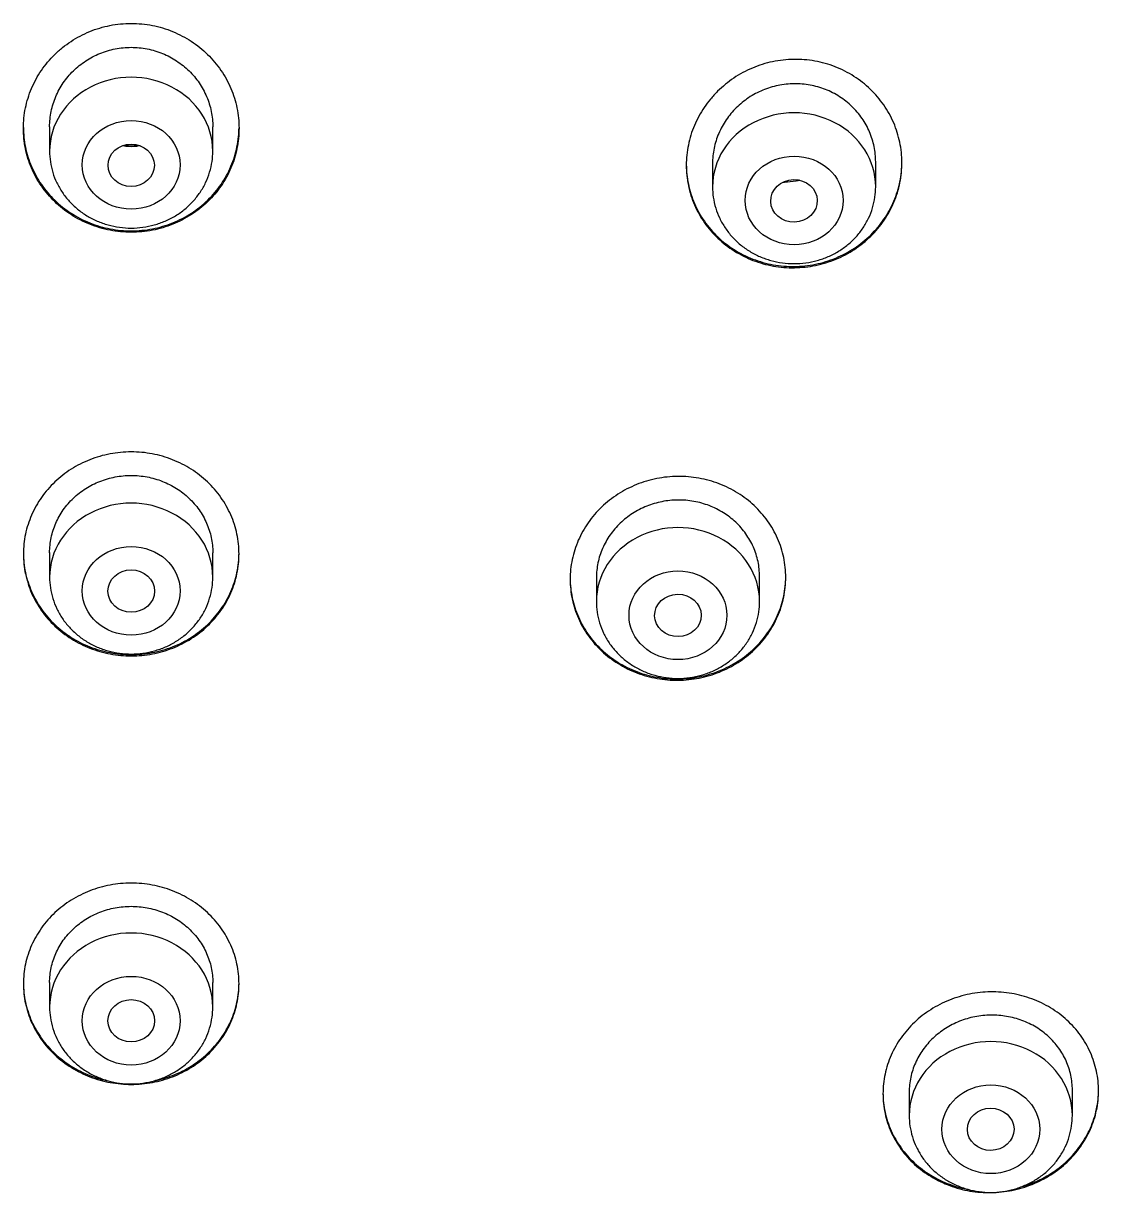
# Model space of a CAD drawing. Header units: millimetres. Extents: x 976 to 9349, y -1578 to 2211.
# Drawn here: x 2937.722 to 2939.567, y 1372.031 to 1374.038 of the extents above; entities that cross this region are included whole.
import ezdxf

# ---------------------------------------------------------------- set-up
doc = ezdxf.new("R2010")
doc.units = ezdxf.units.MM
doc.layers.add('Wbudowane', color=175, linetype='Continuous')

# ---------------------------------------------------------------- blocks, each defined once
blk = doc.blocks.new('Z$W@#21058')
for p, q in [((19.72, 141.81), (19.72, 141.7681)), ((20, 141.7681), (20, 141.8098)), ((21.1375, 141.707), (21.1375, 141.7496)), ((20.8575, 141.7469), (20.8575, 141.707)), ((19.72, 141.079), (19.72, 141.0368)), ((20, 141.0368), (20, 141.0786)), ((20.6582, 141.0357), (20.6582, 140.9949)), ((20.9382, 140.9949), (20.9382, 141.0377)), ((19.72, 140.3409), (19.72, 140.2987)), ((20, 140.2987), (20, 140.3406)), ((21.195, 140.1527), (21.195, 140.1124)), ((21.475, 140.1124), (21.475, 140.1562))]:
    blk.add_line(p, q)
for centre, radius, start, end in [((19.8577, 141.8778), 0.1002, 263.7838, 265.7332), ((19.86, 141.8859), 0.1085, 264.8599, 275.1413), ((19.86, 141.8817), 0.1054, 264.8499, 275.1501), ((19.8623, 141.8778), 0.1003, 274.2695, 276.223), ((20.9817, 141.8213), 0.1064, 268.3667, 269.7487), ((20.9814, 141.8235), 0.1076, 269.7326, 272.4943)]:
    blk.add_arc(centre, radius, start, end)
for centre, end_param in [((19.86, 141.7681), 3.141598), ((20.9975, 141.707), 3.141598), ((19.86, 141.0368), 3.141593), ((20.7982, 140.9949), 3.141593), ((19.86, 140.2987), 3.141593), ((21.335, 140.1124), 3.141593)]:
    blk.add_ellipse(centre, major_axis=(0.14, 0), ratio=0.906308, start_param=0, end_param=end_param)
for centre, major_axis, ratio in [((19.86, 141.7445), (0.084, 0), 0.906308), ((19.86, 141.7438), (-0.0398, 0), 0.914508), ((20.9975, 141.6834), (0.084, 0), 0.906308), ((20.9973, 141.6827), (-0.04, -0.001), 0.913562), ((19.86, 141.0131), (0.084, 0), 0.906308), ((19.86, 141.0127), (0.04, 0), 0.910352), ((20.7982, 140.9712), (0.084, 0), 0.906308), ((20.7981, 140.9709), (-0.04, -0.0005), 0.909997), ((19.86, 140.275), (0.084, 0), 0.906308), ((19.86, 140.2749), (-0.04, 0), 0.907695), ((21.335, 140.0887), (-0.084, 0), 0.906308), ((21.3349, 140.0886), (-0.04, -0.0003), 0.907086)]:
    blk.add_ellipse(centre, major_axis=major_axis, ratio=ratio)
for points, knots in [([(19.86, 141.6288), (19.8477, 141.6288), (19.8356, 141.63), (19.8178, 141.6334), (19.8119, 141.6348), (19.8002, 141.6382), (19.7944, 141.6403), (19.7776, 141.647), (19.7669, 141.6525), (19.7518, 141.6623), (19.7469, 141.6658), (19.7375, 141.6733), (19.733, 141.6772), (19.7203, 141.6896), (19.7126, 141.6986), (19.7025, 141.7132), (19.6994, 141.7183), (19.6937, 141.7286), (19.6886, 141.7391), (19.6846, 141.75), (19.6811, 141.7612), (19.6796, 141.7669), (19.6761, 141.7841), (19.675, 141.7957), (19.675, 141.8131), (19.6753, 141.819), (19.6765, 141.8307), (19.6774, 141.8365), (19.6809, 141.8536), (19.6844, 141.8648), (19.6913, 141.881), (19.6939, 141.8864), (19.6996, 141.8968), (19.7026, 141.9018), (19.7126, 141.9164), (19.7202, 141.9255), (19.7331, 141.9382), (19.7376, 141.9422), (19.7469, 141.9497), (19.7566, 141.9568), (19.7669, 141.9629), (19.7776, 141.9685), (19.7832, 141.9711), (19.8, 141.978), (19.8116, 141.9815), (19.8354, 141.9862), (19.8477, 141.9874), (19.86, 141.9874)], [0, 0, 0, 0, 0.0625, 0.0625, 0.09375, 0.09375, 0.125, 0.125, 0.1875, 0.1875, 0.21875, 0.21875, 0.25, 0.25, 0.3125, 0.3125, 0.34375, 0.34375, 0.375, 0.40625, 0.40625, 0.4375, 0.4375, 0.5, 0.5, 0.53125, 0.53125, 0.5625, 0.5625, 0.625, 0.625, 0.65625, 0.65625, 0.6875, 0.6875, 0.75, 0.75, 0.78125, 0.78125, 0.8125, 0.84375, 0.84375, 0.875, 0.875, 0.9375, 0.9375, 1, 1, 1, 1]), ([(19.86, 141.9874), (19.8723, 141.9874), (19.8844, 141.9862), (19.9022, 141.9827), (19.9081, 141.9812), (19.9197, 141.9778), (19.9255, 141.9757), (19.9424, 141.9688), (19.953, 141.9632), (19.9681, 141.9533), (19.973, 141.9498), (19.9824, 141.9422), (19.9869, 141.9382), (19.9996, 141.9257), (20.0072, 141.9166), (20.0173, 141.9019), (20.0205, 141.8968), (20.0261, 141.8864), (20.0312, 141.8759), (20.0353, 141.8649), (20.0388, 141.8537), (20.0403, 141.8479), (20.0438, 141.8307), (20.045, 141.8191), (20.045, 141.8017), (20.0447, 141.7959), (20.0436, 141.7842), (20.0427, 141.7784), (20.0392, 141.7612), (20.0357, 141.7501), (20.0289, 141.734), (20.0263, 141.7286), (20.0206, 141.7183), (20.0175, 141.7133), (20.0075, 141.6988), (19.9999, 141.6898), (19.987, 141.6772), (19.9825, 141.6733), (19.9732, 141.6659), (19.9635, 141.6589), (19.9531, 141.6529), (19.9424, 141.6473), (19.9368, 141.6448), (19.92, 141.638), (19.9084, 141.6346), (19.8846, 141.63), (19.8723, 141.6288), (19.86, 141.6288)], [0, 0, 0, 0, 0.0625, 0.0625, 0.09375, 0.09375, 0.125, 0.125, 0.1875, 0.1875, 0.21875, 0.21875, 0.25, 0.25, 0.3125, 0.3125, 0.34375, 0.34375, 0.375, 0.40625, 0.40625, 0.4375, 0.4375, 0.5, 0.5, 0.53125, 0.53125, 0.5625, 0.5625, 0.625, 0.625, 0.65625, 0.65625, 0.6875, 0.6875, 0.75, 0.75, 0.78125, 0.78125, 0.8125, 0.84375, 0.84375, 0.875, 0.875, 0.9375, 0.9375, 1, 1, 1, 1]), ([(19.72, 141.8098), (19.72, 141.8098), (19.72, 141.8099), (19.72, 141.8188), (19.7209, 141.8276), (19.7236, 141.8406), (19.7247, 141.845), (19.7274, 141.8535), (19.7304, 141.8618), (19.7343, 141.8698), (19.7386, 141.8776), (19.7409, 141.8815), (19.7486, 141.8927), (19.7543, 141.8996), (19.764, 141.909), (19.7673, 141.912), (19.7744, 141.9178), (19.7782, 141.9205), (19.7896, 141.928), (19.7976, 141.9322), (19.8104, 141.9374), (19.8147, 141.939), (19.8236, 141.9416), (19.8281, 141.9427), (19.8416, 141.9454), (19.8507, 141.9463), (19.8646, 141.9463), (19.8692, 141.946), (19.8784, 141.9451), (19.8875, 141.9438), (19.8964, 141.9416), (19.9052, 141.939), (19.9096, 141.9374), (19.9224, 141.9322), (19.9304, 141.928), (19.9418, 141.9205), (19.9455, 141.9178), (19.9526, 141.9121), (19.956, 141.909), (19.9657, 141.8996), (19.9715, 141.8927), (19.9791, 141.8815), (19.9814, 141.8776), (19.9857, 141.8698), (19.9896, 141.8618), (19.9927, 141.8535), (19.9953, 141.845), (19.9964, 141.8406), (19.9991, 141.8275), (20, 141.8187), (20, 141.8098)], [0, 0, 0, 0, 0.000538, 0.000538, 0.063005, 0.063005, 0.094238, 0.094238, 0.125471, 0.156704, 0.156704, 0.187937, 0.187937, 0.250404, 0.250404, 0.281637, 0.281637, 0.31287, 0.31287, 0.375336, 0.375336, 0.40657, 0.40657, 0.437803, 0.437803, 0.500269, 0.500269, 0.531502, 0.531502, 0.562735, 0.593969, 0.593969, 0.625202, 0.625202, 0.687668, 0.687668, 0.718901, 0.718901, 0.750135, 0.750135, 0.812601, 0.812601, 0.843834, 0.843834, 0.875067, 0.9063, 0.9063, 0.937534, 0.937534, 1, 1, 1, 1]), ([(20.8125, 141.7439), (20.8125, 141.7557), (20.8137, 141.7672), (20.8172, 141.7843), (20.8186, 141.79), (20.8221, 141.8012), (20.8242, 141.8068), (20.8311, 141.8231), (20.8367, 141.8334), (20.8466, 141.8481), (20.8502, 141.8529), (20.8579, 141.8622), (20.862, 141.8666), (20.8747, 141.8792), (20.8839, 141.8868), (20.899, 141.8969), (20.9042, 141.9), (20.9149, 141.9058), (20.9258, 141.911), (20.9372, 141.9152), (20.9487, 141.9188), (20.9546, 141.9203), (20.9727, 141.9241), (20.9847, 141.9255), (21.0029, 141.9257), (21.009, 141.9255), (21.0211, 141.9246), (21.0272, 141.9238), (21.0451, 141.9205), (21.0567, 141.9173), (21.0736, 141.9107), (21.0792, 141.9082), (21.09, 141.9027), (21.0952, 141.8997), (21.1103, 141.8901), (21.1196, 141.8827), (21.1326, 141.8702), (21.1367, 141.8659), (21.1443, 141.8569), (21.1515, 141.8475), (21.1577, 141.8376), (21.1634, 141.8273), (21.1661, 141.8219), (21.173, 141.8057), (21.1765, 141.7946), (21.1801, 141.7775), (21.181, 141.7718), (21.1822, 141.7601), (21.1825, 141.7542), (21.1825, 141.7368), (21.1814, 141.7253), (21.1779, 141.7081), (21.1765, 141.7023), (21.173, 141.6911), (21.169, 141.6802), (21.1639, 141.6696), (21.1583, 141.6593), (21.1552, 141.6542), (21.1451, 141.6395), (21.1375, 141.6304), (21.1248, 141.6179), (21.1204, 141.6139), (21.111, 141.6064), (21.1061, 141.6028), (21.0911, 141.5928), (21.0804, 141.5872), (21.0637, 141.5803), (21.0579, 141.5782), (21.0462, 141.5746), (21.0403, 141.5731), (21.0225, 141.5694), (21.0105, 141.5681), (20.9921, 141.5678), (20.986, 141.568), (20.9739, 141.569), (20.9619, 141.5706), (20.9501, 141.5732), (20.9385, 141.5765), (20.9326, 141.5784), (20.9157, 141.5849), (20.905, 141.5903), (20.8899, 141.5998), (20.885, 141.6032), (20.8755, 141.6106), (20.871, 141.6145), (20.8581, 141.6267), (20.8505, 141.6356), (20.8403, 141.65), (20.8372, 141.6551), (20.8315, 141.6653), (20.8263, 141.6757), (20.8223, 141.6866), (20.8187, 141.6977), (20.8173, 141.7034), (20.8137, 141.7206), (20.8125, 141.7322), (20.8125, 141.7439)], [0, 0, 0, 0, 0.03125, 0.03125, 0.046875, 0.046875, 0.0625, 0.0625, 0.09375, 0.09375, 0.109375, 0.109375, 0.125, 0.125, 0.15625, 0.15625, 0.171875, 0.171875, 0.1875, 0.203125, 0.203125, 0.21875, 0.21875, 0.25, 0.25, 0.265625, 0.265625, 0.28125, 0.28125, 0.3125, 0.3125, 0.328125, 0.328125, 0.34375, 0.34375, 0.375, 0.375, 0.390625, 0.390625, 0.40625, 0.421875, 0.421875, 0.4375, 0.4375, 0.46875, 0.46875, 0.484375, 0.484375, 0.5, 0.5, 0.53125, 0.53125, 0.546875, 0.546875, 0.5625, 0.578125, 0.578125, 0.59375, 0.59375, 0.625, 0.625, 0.640625, 0.640625, 0.65625, 0.65625, 0.6875, 0.6875, 0.703125, 0.703125, 0.71875, 0.71875, 0.75, 0.75, 0.765625, 0.765625, 0.78125, 0.796875, 0.796875, 0.8125, 0.8125, 0.84375, 0.84375, 0.859375, 0.859375, 0.875, 0.875, 0.90625, 0.90625, 0.921875, 0.921875, 0.9375, 0.953125, 0.953125, 0.96875, 0.96875, 1, 1, 1, 1]), ([(21.1375, 141.7496), (21.1375, 141.7585), (21.1366, 141.7672), (21.134, 141.7801), (21.1329, 141.7844), (21.1302, 141.7928), (21.1287, 141.7971), (21.1234, 141.8093), (21.1192, 141.817), (21.1116, 141.828), (21.1089, 141.8316), (21.103, 141.8385), (21.0999, 141.8418), (21.0902, 141.8511), (21.0832, 141.8567), (21.0717, 141.864), (21.0677, 141.8663), (21.0596, 141.8705), (21.0513, 141.8742), (21.0427, 141.8771), (21.0339, 141.8796), (21.0294, 141.8807), (21.0157, 141.8832), (21.0066, 141.8839), (20.9929, 141.8837), (20.9883, 141.8835), (20.979, 141.8825), (20.9744, 141.8817), (20.9609, 141.8789), (20.9522, 141.8762), (20.9395, 141.8709), (20.9353, 141.869), (20.9272, 141.8646), (20.9233, 141.8623), (20.9119, 141.8547), (20.9048, 141.849), (20.8918, 141.8362), (20.8861, 141.8293), (20.8785, 141.8182), (20.8762, 141.8144), (20.8719, 141.8065), (20.8699, 141.8025), (20.8647, 141.7902), (20.862, 141.7817), (20.8593, 141.7688), (20.8587, 141.7644), (20.8577, 141.7555), (20.8575, 141.7511), (20.8575, 141.7467), (20.8575, 141.7466), (20.8575, 141.7465)], [0, 0, 0, 0, 0.062463, 0.062463, 0.093695, 0.093695, 0.124926, 0.124926, 0.187389, 0.187389, 0.218621, 0.218621, 0.249852, 0.249852, 0.312315, 0.312315, 0.343547, 0.343547, 0.374779, 0.40601, 0.40601, 0.437242, 0.437242, 0.499705, 0.499705, 0.530936, 0.530936, 0.562168, 0.562168, 0.624631, 0.624631, 0.655862, 0.655862, 0.687094, 0.687094, 0.749557, 0.749557, 0.81202, 0.81202, 0.843252, 0.843252, 0.874483, 0.874483, 0.936946, 0.936946, 0.968178, 0.968178, 0.999409, 0.999409, 1, 1, 1, 1]), ([(19.675, 141.8086), (19.6751, 141.7972), (19.6763, 141.786), (19.6797, 141.7694), (19.6811, 141.7637), (19.6846, 141.7525), (19.6867, 141.7469), (19.6936, 141.7307), (19.6992, 141.7205), (19.7093, 141.7059), (19.7129, 141.7012), (19.7206, 141.6921), (19.7247, 141.6878), (19.7375, 141.6754), (19.7468, 141.668), (19.762, 141.6582), (19.7672, 141.6551), (19.778, 141.6496), (19.7889, 141.6446), (19.8003, 141.6407), (19.8119, 141.6372), (19.8179, 141.6358), (19.8359, 141.6324), (19.848, 141.6312), (19.8662, 141.6312), (19.8723, 141.6315), (19.8845, 141.6327), (19.8905, 141.6336), (19.9084, 141.637), (19.92, 141.6405), (19.9369, 141.6472), (19.9424, 141.6498), (19.9532, 141.6553), (19.9584, 141.6584), (19.9734, 141.6681), (19.9827, 141.6756), (20, 141.6923), (20.0076, 141.7013), (20.0176, 141.7159), (20.0206, 141.7209), (20.0263, 141.7312), (20.0289, 141.7366), (20.0358, 141.7528), (20.0392, 141.7639), (20.0427, 141.7811), (20.0436, 141.7869), (20.0447, 141.7979), (20.0449, 141.8031), (20.045, 141.8083)], [0, 0, 0, 0, 0.0606262, 0.0606262, 0.0920581, 0.0920581, 0.1234901, 0.1234901, 0.186354, 0.186354, 0.217786, 0.217786, 0.2492179, 0.2492179, 0.3120819, 0.3120819, 0.3435138, 0.3435138, 0.3749458, 0.4063778, 0.4063778, 0.4378097, 0.4378097, 0.5006737, 0.5006737, 0.5321056, 0.5321056, 0.5635376, 0.5635376, 0.6264015, 0.6264015, 0.6578335, 0.6578335, 0.6892654, 0.6892654, 0.7521294, 0.7521294, 0.8149933, 0.8149933, 0.8464253, 0.8464253, 0.8778572, 0.8778572, 0.9407211, 0.9407211, 0.9721531, 0.9721531, 1, 1, 1, 1]), ([(19.72, 141.7681), (19.72, 141.7614), (19.7209, 141.7501), (19.725, 141.7311), (19.7319, 141.7137), (19.7415, 141.6969), (19.7534, 141.6817), (19.7676, 141.6682), (19.7836, 141.6568), (19.8013, 141.6477), (19.8202, 141.641), (19.8399, 141.6369), (19.86, 141.6355), (19.8801, 141.6369), (19.8998, 141.641), (19.9187, 141.6477), (19.9364, 141.6568), (19.9525, 141.6683), (19.9667, 141.6818), (19.9786, 141.697), (19.9881, 141.7139), (19.995, 141.7314), (19.9991, 141.7502), (20, 141.7615), (20, 141.7681)], [0, 0, 0, 0, 0.043416, 0.088242, 0.133206, 0.178365, 0.223751, 0.269371, 0.315209, 0.361231, 0.407394, 0.453652, 0.499964, 0.546286, 0.592577, 0.638793, 0.684885, 0.730809, 0.776522, 0.822, 0.867242, 0.912272, 0.95714, 1, 1, 1, 1]), ([(20.8125, 141.745), (20.8126, 141.7336), (20.8138, 141.7224), (20.8172, 141.7058), (20.8187, 141.7002), (20.8222, 141.689), (20.8242, 141.6835), (20.8312, 141.6674), (20.8368, 141.6572), (20.8469, 141.6428), (20.8505, 141.6381), (20.8582, 141.6291), (20.8623, 141.6249), (20.8751, 141.6126), (20.8845, 141.6054), (20.8997, 141.5957), (20.905, 141.5928), (20.9157, 141.5874), (20.9267, 141.5825), (20.9381, 141.5787), (20.9497, 141.5755), (20.9557, 141.5741), (20.9737, 141.5709), (20.9858, 141.5699), (21.004, 141.5701), (21.01, 141.5705), (21.0222, 141.5718), (21.0283, 141.5727), (21.0461, 141.5764), (21.0577, 141.5799), (21.0745, 141.5869), (21.0801, 141.5895), (21.0908, 141.5952), (21.096, 141.5982), (21.111, 141.6081), (21.1203, 141.6156), (21.1375, 141.6325), (21.1451, 141.6415), (21.155, 141.6561), (21.1581, 141.6611), (21.1638, 141.6715), (21.1664, 141.6769), (21.1733, 141.6931), (21.1767, 141.7042), (21.1802, 141.7213), (21.1811, 141.7271), (21.1822, 141.7384), (21.1825, 141.7439), (21.1825, 141.7493)], [0, 0, 0, 0, 0.060843, 0.060843, 0.092219, 0.092219, 0.123595, 0.123595, 0.186346, 0.186346, 0.217722, 0.217722, 0.249098, 0.249098, 0.31185, 0.31185, 0.343226, 0.343226, 0.374602, 0.405978, 0.405978, 0.437354, 0.437354, 0.500105, 0.500105, 0.531481, 0.531481, 0.562857, 0.562857, 0.625609, 0.625609, 0.656985, 0.656985, 0.688361, 0.688361, 0.751113, 0.751113, 0.813864, 0.813864, 0.84524, 0.84524, 0.876616, 0.876616, 0.939368, 0.939368, 0.970744, 0.970744, 1, 1, 1, 1]), ([(21.0075, 141.7181), (21.0052, 141.7175), (21.0028, 141.717), (20.9942, 141.7154), (20.9877, 141.7149), (20.9812, 141.7149)], [0, 0, 0, 0, 0.2742777, 0.2742777, 1, 1, 1, 1]), ([(20.8575, 141.707), (20.8575, 141.7003), (20.8584, 141.689), (20.8625, 141.67), (20.8694, 141.6526), (20.879, 141.6358), (20.8909, 141.6206), (20.9051, 141.6071), (20.9211, 141.5957), (20.9388, 141.5865), (20.9577, 141.5799), (20.9774, 141.5758), (20.9975, 141.5744), (21.0176, 141.5758), (21.0373, 141.5799), (21.0562, 141.5866), (21.0739, 141.5957), (21.09, 141.6072), (21.1042, 141.6207), (21.1161, 141.6359), (21.1257, 141.6528), (21.1325, 141.6702), (21.1366, 141.6891), (21.1375, 141.7004), (21.1375, 141.707)], [0, 0, 0, 0, 0.043416, 0.088242, 0.133206, 0.178365, 0.223751, 0.269371, 0.315209, 0.361231, 0.407394, 0.453652, 0.499964, 0.546286, 0.592577, 0.638793, 0.684885, 0.730809, 0.776522, 0.822, 0.867242, 0.912272, 0.95714, 1, 1, 1, 1]), ([(19.675, 141.0764), (19.675, 141.0879), (19.6762, 141.0993), (19.6797, 141.116), (19.6812, 141.1216), (19.6847, 141.1326), (19.6867, 141.138), (19.6937, 141.1539), (19.6993, 141.164), (19.7094, 141.1783), (19.713, 141.1829), (19.7207, 141.1918), (19.7248, 141.1961), (19.7376, 141.2082), (19.7469, 141.2155), (19.762, 141.2252), (19.7673, 141.2282), (19.778, 141.2336), (19.7889, 141.2385), (19.8003, 141.2424), (19.8118, 141.2457), (19.8178, 141.2471), (19.8357, 141.2505), (19.8478, 141.2517), (19.8659, 141.2517), (19.872, 141.2514), (19.8841, 141.2503), (19.8902, 141.2494), (19.908, 141.2461), (19.9196, 141.2427), (19.9364, 141.2361), (19.9419, 141.2336), (19.9527, 141.2282), (19.9579, 141.2252), (19.9729, 141.2157), (19.9822, 141.2084), (19.9995, 141.1921), (20.0072, 141.1832), (20.0172, 141.1689), (20.0203, 141.164), (20.026, 141.1539), (20.0286, 141.1487), (20.0356, 141.1328), (20.0391, 141.1219), (20.0426, 141.1051), (20.0435, 141.0994), (20.0447, 141.0879), (20.045, 141.0822), (20.045, 141.0651), (20.0438, 141.0538), (20.0403, 141.0369), (20.0389, 141.0312), (20.0354, 141.0203), (20.0313, 141.0096), (20.0262, 140.9992), (20.0205, 140.9892), (20.0174, 140.9842), (20.0073, 140.9698), (19.9996, 140.961), (19.9869, 140.9489), (19.9824, 140.945), (19.973, 140.9377), (19.9681, 140.9342), (19.953, 140.9247), (19.9424, 140.9193), (19.9256, 140.9127), (19.9198, 140.9107), (19.9081, 140.9073), (19.9023, 140.9059), (19.8845, 140.9026), (19.8725, 140.9014), (19.8541, 140.9014), (19.848, 140.9017), (19.836, 140.9028), (19.824, 140.9045), (19.8123, 140.9072), (19.8006, 140.9106), (19.7948, 140.9125), (19.778, 140.9191), (19.7673, 140.9245), (19.7523, 140.934), (19.7474, 140.9374), (19.7379, 140.9448), (19.7334, 140.9486), (19.7206, 140.9607), (19.713, 140.9695), (19.7028, 140.9838), (19.6997, 140.9888), (19.694, 140.9989), (19.6888, 141.0092), (19.6848, 141.0199), (19.6813, 141.0309), (19.6798, 141.0365), (19.6762, 141.0534), (19.675, 141.0648), (19.675, 141.0764)], [0, 0, 0, 0, 0.03125, 0.03125, 0.046875, 0.046875, 0.0625, 0.0625, 0.09375, 0.09375, 0.109375, 0.109375, 0.125, 0.125, 0.15625, 0.15625, 0.171875, 0.171875, 0.1875, 0.203125, 0.203125, 0.21875, 0.21875, 0.25, 0.25, 0.265625, 0.265625, 0.28125, 0.28125, 0.3125, 0.3125, 0.328125, 0.328125, 0.34375, 0.34375, 0.375, 0.375, 0.40625, 0.40625, 0.421875, 0.421875, 0.4375, 0.4375, 0.46875, 0.46875, 0.484375, 0.484375, 0.5, 0.5, 0.53125, 0.53125, 0.546875, 0.546875, 0.5625, 0.578125, 0.578125, 0.59375, 0.59375, 0.625, 0.625, 0.640625, 0.640625, 0.65625, 0.65625, 0.6875, 0.6875, 0.703125, 0.703125, 0.71875, 0.71875, 0.75, 0.75, 0.765625, 0.765625, 0.78125, 0.796875, 0.796875, 0.8125, 0.8125, 0.84375, 0.84375, 0.859375, 0.859375, 0.875, 0.875, 0.90625, 0.90625, 0.921875, 0.921875, 0.9375, 0.953125, 0.953125, 0.96875, 0.96875, 1, 1, 1, 1]), ([(19.72, 141.0786), (19.72, 141.0873), (19.7209, 141.0958), (19.7235, 141.1086), (19.7247, 141.1129), (19.7273, 141.1212), (19.7304, 141.1293), (19.7343, 141.1371), (19.7386, 141.1447), (19.7409, 141.1485), (19.7486, 141.1594), (19.7544, 141.1661), (19.764, 141.1753), (19.7674, 141.1782), (19.7745, 141.1838), (19.7782, 141.1864), (19.7897, 141.1936), (19.7977, 141.1977), (19.8104, 141.2027), (19.8148, 141.2042), (19.8236, 141.2068), (19.8281, 141.2078), (19.8415, 141.2104), (19.8506, 141.2113), (19.8645, 141.2113), (19.8691, 141.2111), (19.8782, 141.2102), (19.8873, 141.2089), (19.8962, 141.2068), (19.905, 141.2043), (19.9093, 141.2028), (19.9221, 141.1978), (19.9301, 141.1937), (19.9454, 141.1841), (19.9526, 141.1785), (19.9655, 141.1662), (19.9713, 141.1596), (19.9789, 141.1487), (19.9813, 141.1449), (19.9856, 141.1373), (19.9895, 141.1295), (19.9926, 141.1214), (19.9953, 141.1131), (19.9964, 141.1089), (19.9991, 141.096), (20, 141.0874), (20, 141.0786)], [0, 0, 0, 0, 0.0624569, 0.0624569, 0.0937084, 0.0937084, 0.1249598, 0.1562112, 0.1562112, 0.1874627, 0.1874627, 0.2499656, 0.2499656, 0.281217, 0.281217, 0.3124684, 0.3124684, 0.3749713, 0.3749713, 0.4062227, 0.4062227, 0.4374742, 0.4374742, 0.499977, 0.499977, 0.5312285, 0.5312285, 0.5624799, 0.5937313, 0.5937313, 0.6249828, 0.6249828, 0.6874856, 0.6874856, 0.7499885, 0.7499885, 0.8124914, 0.8124914, 0.8437428, 0.8437428, 0.8749943, 0.9062457, 0.9062457, 0.9374971, 0.9374971, 1, 1, 1, 1]), ([(20.6132, 141.0329), (20.6132, 141.0444), (20.6144, 141.0558), (20.6179, 141.0725), (20.6194, 141.0781), (20.6229, 141.0891), (20.6249, 141.0946), (20.6319, 141.1105), (20.6375, 141.1206), (20.6476, 141.1349), (20.6512, 141.1396), (20.6589, 141.1486), (20.6629, 141.1529), (20.6757, 141.1651), (20.685, 141.1725), (20.7001, 141.1822), (20.7054, 141.1853), (20.7161, 141.1908), (20.727, 141.1958), (20.7383, 141.1998), (20.7499, 141.2032), (20.7558, 141.2047), (20.7738, 141.2082), (20.7858, 141.2095), (20.8039, 141.2097), (20.81, 141.2095), (20.8221, 141.2084), (20.8282, 141.2076), (20.8461, 141.2044), (20.8576, 141.2012), (20.8745, 141.1948), (20.88, 141.1924), (20.8908, 141.187), (20.8959, 141.1841), (20.911, 141.1747), (20.9204, 141.1675), (20.9333, 141.1554), (20.9374, 141.1511), (20.9451, 141.1424), (20.9523, 141.1332), (20.9585, 141.1235), (20.9642, 141.1134), (20.9668, 141.1082), (20.9738, 141.0924), (20.9773, 141.0815), (20.9808, 141.0647), (20.9817, 141.059), (20.9829, 141.0476), (20.9832, 141.0419), (20.9832, 141.0248), (20.9821, 141.0134), (20.9785, 140.9965), (20.9771, 140.9909), (20.9736, 140.9799), (20.9695, 140.9692), (20.9644, 140.9589), (20.9587, 140.9487), (20.9556, 140.9438), (20.9455, 140.9293), (20.9379, 140.9204), (20.9251, 140.9082), (20.9207, 140.9043), (20.9113, 140.8969), (20.9064, 140.8934), (20.8913, 140.8837), (20.8807, 140.8783), (20.8639, 140.8715), (20.8582, 140.8695), (20.8465, 140.866), (20.8406, 140.8646), (20.8229, 140.861), (20.8108, 140.8598), (20.7925, 140.8596), (20.7864, 140.8598), (20.7743, 140.8608), (20.7624, 140.8624), (20.7506, 140.865), (20.739, 140.8682), (20.7332, 140.8701), (20.7163, 140.8766), (20.7057, 140.8819), (20.6906, 140.8912), (20.6857, 140.8946), (20.6762, 140.9018), (20.6717, 140.9057), (20.6589, 140.9177), (20.6512, 140.9264), (20.6411, 140.9406), (20.6379, 140.9456), (20.6322, 140.9556), (20.6271, 140.9659), (20.623, 140.9766), (20.6195, 140.9875), (20.618, 140.993), (20.6144, 141.0099), (20.6132, 141.0214), (20.6132, 141.0329)], [0, 0, 0, 0, 0.03125, 0.03125, 0.046875, 0.046875, 0.0625, 0.0625, 0.09375, 0.09375, 0.109375, 0.109375, 0.125, 0.125, 0.15625, 0.15625, 0.171875, 0.171875, 0.1875, 0.203125, 0.203125, 0.21875, 0.21875, 0.25, 0.25, 0.265625, 0.265625, 0.28125, 0.28125, 0.3125, 0.3125, 0.328125, 0.328125, 0.34375, 0.34375, 0.375, 0.375, 0.390625, 0.390625, 0.40625, 0.421875, 0.421875, 0.4375, 0.4375, 0.46875, 0.46875, 0.484375, 0.484375, 0.5, 0.5, 0.53125, 0.53125, 0.546875, 0.546875, 0.5625, 0.578125, 0.578125, 0.59375, 0.59375, 0.625, 0.625, 0.640625, 0.640625, 0.65625, 0.65625, 0.6875, 0.6875, 0.703125, 0.703125, 0.71875, 0.71875, 0.75, 0.75, 0.765625, 0.765625, 0.78125, 0.796875, 0.796875, 0.8125, 0.8125, 0.84375, 0.84375, 0.859375, 0.859375, 0.875, 0.875, 0.90625, 0.90625, 0.921875, 0.921875, 0.9375, 0.953125, 0.953125, 0.96875, 0.96875, 1, 1, 1, 1]), ([(20.9382, 141.0377), (20.9382, 141.0465), (20.9373, 141.055), (20.9347, 141.0677), (20.9336, 141.0719), (20.9309, 141.0802), (20.9293, 141.0843), (20.9241, 141.0963), (20.9198, 141.1038), (20.9122, 141.1146), (20.9094, 141.1181), (20.9036, 141.1248), (20.9005, 141.128), (20.8908, 141.1371), (20.8838, 141.1425), (20.8723, 141.1497), (20.8683, 141.1519), (20.8602, 141.156), (20.8519, 141.1596), (20.8433, 141.1624), (20.8345, 141.1649), (20.83, 141.1659), (20.8164, 141.1684), (20.8073, 141.1691), (20.7936, 141.169), (20.789, 141.1687), (20.7798, 141.1678), (20.7752, 141.1671), (20.7618, 141.1644), (20.753, 141.1618), (20.7403, 141.1567), (20.7361, 141.1548), (20.728, 141.1506), (20.7241, 141.1484), (20.7127, 141.1411), (20.7057, 141.1355), (20.6926, 141.123), (20.6868, 141.1163), (20.6792, 141.1055), (20.6769, 141.1017), (20.6726, 141.094), (20.6706, 141.0901), (20.6653, 141.078), (20.6627, 141.0697), (20.66, 141.057), (20.6594, 141.0527), (20.6584, 141.044), (20.6582, 141.0397), (20.6582, 141.0354), (20.6582, 141.0354), (20.6582, 141.0353)], [0, 0, 0, 0, 0.062489, 0.062489, 0.093734, 0.093734, 0.124979, 0.124979, 0.187468, 0.187468, 0.218713, 0.218713, 0.249957, 0.249957, 0.312447, 0.312447, 0.343691, 0.343691, 0.374936, 0.406181, 0.406181, 0.437425, 0.437425, 0.499915, 0.499915, 0.531159, 0.531159, 0.562404, 0.562404, 0.624893, 0.624893, 0.656138, 0.656138, 0.687383, 0.687383, 0.749872, 0.749872, 0.812361, 0.812361, 0.843606, 0.843606, 0.874851, 0.874851, 0.93734, 0.93734, 0.968585, 0.968585, 0.999829, 0.999829, 1, 1, 1, 1]), ([(19.675, 141.0777), (19.6751, 141.0665), (19.6763, 141.0555), (19.6797, 141.0391), (19.6812, 141.0335), (19.6847, 141.0225), (19.6867, 141.0171), (19.6937, 141.0012), (19.6993, 140.9912), (19.7094, 140.9769), (19.713, 140.9723), (19.7207, 140.9633), (19.7248, 140.9591), (19.7376, 140.947), (19.7469, 140.9397), (19.7621, 140.9301), (19.7673, 140.9271), (19.778, 140.9217), (19.7889, 140.9168), (19.8003, 140.913), (19.8119, 140.9096), (19.8178, 140.9082), (19.8358, 140.9048), (19.8478, 140.9037), (19.866, 140.9037), (19.872, 140.904), (19.8842, 140.9051), (19.8902, 140.906), (19.9081, 140.9093), (19.9196, 140.9126), (19.9364, 140.9192), (19.942, 140.9217), (19.9527, 140.9271), (19.9579, 140.9301), (19.9729, 140.9396), (19.9823, 140.9469), (19.9995, 140.9632), (20.0072, 140.9721), (20.0172, 140.9863), (20.0203, 140.9912), (20.026, 141.0013), (20.0287, 141.0065), (20.0356, 141.0224), (20.0391, 141.0333), (20.0426, 141.0501), (20.0435, 141.0558), (20.0447, 141.067), (20.045, 141.0724), (20.045, 141.0778)], [0, 0, 0, 0, 0.060854, 0.060854, 0.092216, 0.092216, 0.123577, 0.123577, 0.186301, 0.186301, 0.217663, 0.217663, 0.249025, 0.249025, 0.311748, 0.311748, 0.34311, 0.34311, 0.374472, 0.405834, 0.405834, 0.437195, 0.437195, 0.499919, 0.499919, 0.531281, 0.531281, 0.562642, 0.562642, 0.625366, 0.625366, 0.656728, 0.656728, 0.68809, 0.68809, 0.750813, 0.750813, 0.813537, 0.813537, 0.844899, 0.844899, 0.87626, 0.87626, 0.938984, 0.938984, 0.970346, 0.970346, 1, 1, 1, 1]), ([(19.72, 141.0368), (19.72, 141.03), (19.7209, 141.0186), (19.7251, 140.9997), (19.732, 140.9822), (19.7415, 140.9654), (19.7535, 140.9503), (19.7677, 140.9368), (19.7837, 140.9254), (19.8014, 140.9162), (19.8203, 140.9096), (19.84, 140.9055), (19.8601, 140.9042), (19.8803, 140.9056), (19.9, 140.9097), (19.9189, 140.9164), (19.9365, 140.9256), (19.9526, 140.937), (19.9668, 140.9506), (19.9787, 140.9658), (19.9882, 140.9826), (19.9951, 141.0001), (19.9991, 141.0189), (20, 141.0302), (20, 141.0368)], [0, 0, 0, 0, 0.043723, 0.08855, 0.133515, 0.178674, 0.224062, 0.269684, 0.315523, 0.361546, 0.407709, 0.453968, 0.500279, 0.546601, 0.592892, 0.639107, 0.685199, 0.73112, 0.776832, 0.822308, 0.867548, 0.912577, 0.957444, 1, 1, 1, 1]), ([(20.6132, 141.0341), (20.6133, 141.0229), (20.6145, 141.0118), (20.6179, 140.9954), (20.6194, 140.9899), (20.6229, 140.979), (20.625, 140.9735), (20.6319, 140.9577), (20.6376, 140.9477), (20.6476, 140.9335), (20.6513, 140.9289), (20.659, 140.9201), (20.6631, 140.9159), (20.6759, 140.9039), (20.6852, 140.8967), (20.7004, 140.8872), (20.7057, 140.8843), (20.7164, 140.879), (20.7273, 140.8742), (20.7387, 140.8705), (20.7503, 140.8672), (20.7562, 140.8659), (20.7742, 140.8627), (20.7862, 140.8617), (20.8044, 140.8618), (20.8104, 140.8622), (20.8226, 140.8634), (20.8286, 140.8643), (20.8464, 140.8678), (20.858, 140.8713), (20.8748, 140.878), (20.8803, 140.8805), (20.891, 140.886), (20.8962, 140.889), (20.9112, 140.8987), (20.9206, 140.906), (20.9378, 140.9225), (20.9454, 140.9314), (20.9555, 140.9456), (20.9586, 140.9506), (20.9643, 140.9607), (20.9669, 140.966), (20.9738, 140.9819), (20.9773, 140.9928), (20.9808, 141.0096), (20.9817, 141.0153), (20.9829, 141.0263), (20.9832, 141.0316), (20.9832, 141.0368)], [0, 0, 0, 0, 0.061049, 0.061049, 0.092431, 0.092431, 0.123814, 0.123814, 0.186578, 0.186578, 0.21796, 0.21796, 0.249342, 0.249342, 0.312106, 0.312106, 0.343488, 0.343488, 0.37487, 0.406253, 0.406253, 0.437635, 0.437635, 0.500399, 0.500399, 0.531781, 0.531781, 0.563163, 0.563163, 0.625927, 0.625927, 0.657309, 0.657309, 0.688692, 0.688692, 0.751456, 0.751456, 0.81422, 0.81422, 0.845602, 0.845602, 0.876984, 0.876984, 0.939748, 0.939748, 0.971131, 0.971131, 1, 1, 1, 1]), ([(20.6582, 140.9949), (20.6582, 140.9882), (20.6591, 140.9768), (20.6633, 140.9578), (20.6702, 140.9404), (20.6798, 140.9235), (20.6917, 140.9084), (20.7059, 140.8949), (20.722, 140.8835), (20.7396, 140.8744), (20.7585, 140.8677), (20.7782, 140.8637), (20.7983, 140.8623), (20.8185, 140.8637), (20.8382, 140.8678), (20.8571, 140.8745), (20.8747, 140.8837), (20.8908, 140.8951), (20.905, 140.9087), (20.9169, 140.9239), (20.9264, 140.9408), (20.9333, 140.9583), (20.9373, 140.9771), (20.9382, 140.9883), (20.9382, 140.9949)], [0, 0, 0, 0, 0.043723, 0.08855, 0.133515, 0.178674, 0.224062, 0.269684, 0.315523, 0.361546, 0.407709, 0.453968, 0.500279, 0.546601, 0.592892, 0.639107, 0.685199, 0.73112, 0.776832, 0.822308, 0.867548, 0.912577, 0.957444, 1, 1, 1, 1]), ([(19.675, 140.3384), (19.675, 140.3498), (19.6762, 140.3611), (19.6797, 140.3776), (19.6812, 140.3831), (19.6847, 140.3939), (19.6868, 140.3993), (19.6937, 140.415), (19.6994, 140.425), (19.7094, 140.439), (19.7131, 140.4436), (19.7208, 140.4524), (19.7249, 140.4566), (19.7376, 140.4686), (19.747, 140.4758), (19.7621, 140.4853), (19.7674, 140.4882), (19.7781, 140.4936), (19.789, 140.4984), (19.8003, 140.5022), (19.8119, 140.5055), (19.8179, 140.5069), (19.8358, 140.5102), (19.8478, 140.5113), (19.8659, 140.5114), (19.872, 140.5111), (19.8841, 140.51), (19.8902, 140.5091), (19.908, 140.5058), (19.9195, 140.5025), (19.9363, 140.496), (19.9419, 140.4936), (19.9526, 140.4882), (19.9578, 140.4853), (19.9728, 140.4759), (19.9822, 140.4688), (19.9994, 140.4526), (20.0071, 140.4439), (20.0172, 140.4298), (20.0203, 140.425), (20.026, 140.415), (20.0286, 140.4098), (20.0356, 140.3941), (20.0391, 140.3833), (20.0426, 140.3668), (20.0435, 140.3611), (20.0447, 140.3498), (20.045, 140.3442), (20.045, 140.3273), (20.0438, 140.3161), (20.0403, 140.2994), (20.0388, 140.2938), (20.0353, 140.283), (20.0313, 140.2724), (20.0261, 140.2622), (20.0205, 140.2522), (20.0173, 140.2474), (20.0072, 140.2332), (19.9995, 140.2244), (19.9868, 140.2125), (19.9823, 140.2087), (19.9729, 140.2015), (19.968, 140.198), (19.9529, 140.1886), (19.9423, 140.1833), (19.9255, 140.1768), (19.9197, 140.1748), (19.9081, 140.1715), (19.9022, 140.1701), (19.8844, 140.1668), (19.8724, 140.1657), (19.8541, 140.1657), (19.848, 140.166), (19.836, 140.1671), (19.824, 140.1687), (19.8123, 140.1714), (19.8007, 140.1747), (19.7949, 140.1766), (19.778, 140.1831), (19.7674, 140.1885), (19.7523, 140.1978), (19.7474, 140.2012), (19.738, 140.2084), (19.7335, 140.2123), (19.7207, 140.2242), (19.713, 140.2329), (19.7029, 140.247), (19.6997, 140.2519), (19.694, 140.2619), (19.6889, 140.2721), (19.6848, 140.2827), (19.6813, 140.2935), (19.6798, 140.299), (19.6762, 140.3158), (19.675, 140.327), (19.675, 140.3384)], [0, 0, 0, 0, 0.03125, 0.03125, 0.046875, 0.046875, 0.0625, 0.0625, 0.09375, 0.09375, 0.109375, 0.109375, 0.125, 0.125, 0.15625, 0.15625, 0.171875, 0.171875, 0.1875, 0.203125, 0.203125, 0.21875, 0.21875, 0.25, 0.25, 0.265625, 0.265625, 0.28125, 0.28125, 0.3125, 0.3125, 0.328125, 0.328125, 0.34375, 0.34375, 0.375, 0.375, 0.40625, 0.40625, 0.421875, 0.421875, 0.4375, 0.4375, 0.46875, 0.46875, 0.484375, 0.484375, 0.5, 0.5, 0.53125, 0.53125, 0.546875, 0.546875, 0.5625, 0.578125, 0.578125, 0.59375, 0.59375, 0.625, 0.625, 0.640625, 0.640625, 0.65625, 0.65625, 0.6875, 0.6875, 0.703125, 0.703125, 0.71875, 0.71875, 0.75, 0.75, 0.765625, 0.765625, 0.78125, 0.796875, 0.796875, 0.8125, 0.8125, 0.84375, 0.84375, 0.859375, 0.859375, 0.875, 0.875, 0.90625, 0.90625, 0.921875, 0.921875, 0.9375, 0.953125, 0.953125, 0.96875, 0.96875, 1, 1, 1, 1]), ([(19.72, 140.3406), (19.72, 140.3491), (19.7209, 140.3576), (19.7236, 140.3702), (19.7247, 140.3744), (19.7273, 140.3826), (19.7304, 140.3906), (19.7343, 140.3983), (19.7386, 140.4059), (19.741, 140.4096), (19.7486, 140.4203), (19.7544, 140.4269), (19.7641, 140.436), (19.7675, 140.4389), (19.7746, 140.4444), (19.7783, 140.4469), (19.7897, 140.4541), (19.7978, 140.4581), (19.8105, 140.4631), (19.8148, 140.4645), (19.8236, 140.467), (19.8281, 140.4681), (19.8415, 140.4706), (19.8506, 140.4714), (19.8645, 140.4715), (19.8691, 140.4712), (19.8782, 140.4704), (19.8872, 140.4692), (19.8961, 140.4671), (19.9049, 140.4646), (19.9093, 140.4632), (19.922, 140.4582), (19.9301, 140.4542), (19.9453, 140.4447), (19.9525, 140.4392), (19.9654, 140.4271), (19.9712, 140.4205), (19.9789, 140.4098), (19.9813, 140.4061), (19.9856, 140.3985), (19.9895, 140.3908), (19.9926, 140.3828), (19.9953, 140.3746), (19.9964, 140.3705), (19.9991, 140.3578), (20, 140.3492), (20, 140.3406)], [0, 0, 0, 0, 0.062414, 0.062414, 0.093667, 0.093667, 0.12492, 0.156173, 0.156173, 0.187426, 0.187426, 0.249932, 0.249932, 0.281184, 0.281184, 0.312437, 0.312437, 0.374943, 0.374943, 0.406196, 0.406196, 0.437449, 0.437449, 0.499954, 0.499954, 0.531207, 0.531207, 0.56246, 0.593713, 0.593713, 0.624966, 0.624966, 0.687471, 0.687471, 0.749977, 0.749977, 0.812483, 0.812483, 0.843736, 0.843736, 0.874989, 0.906241, 0.906241, 0.937494, 0.937494, 1, 1, 1, 1]), ([(19.675, 140.3396), (19.6751, 140.3285), (19.6763, 140.3177), (19.6797, 140.3015), (19.6812, 140.296), (19.6847, 140.2852), (19.6868, 140.2798), (19.6937, 140.2641), (19.6994, 140.2542), (19.7094, 140.2401), (19.7131, 140.2355), (19.7208, 140.2267), (19.7249, 140.2225), (19.7377, 140.2106), (19.747, 140.2034), (19.7621, 140.1939), (19.7674, 140.191), (19.7781, 140.1857), (19.789, 140.1808), (19.8004, 140.177), (19.811, 140.174), (19.8159, 140.1728), (19.8209, 140.1718)], [0, 0, 0, 0, 0.140501, 0.140501, 0.213118, 0.213118, 0.285735, 0.285735, 0.430969, 0.430969, 0.503586, 0.503586, 0.576203, 0.576203, 0.721437, 0.721437, 0.794054, 0.794054, 0.866671, 0.939288, 0.939288, 1, 1, 1, 1]), ([(19.8991, 140.1718), (19.9099, 140.174), (19.9205, 140.1771), (19.9364, 140.1832), (19.9419, 140.1856), (19.9526, 140.191), (19.9578, 140.1939), (19.9728, 140.2033), (19.9822, 140.2104), (19.9995, 140.2266), (20.0071, 140.2353), (20.0172, 140.2493), (20.0203, 140.2542), (20.026, 140.2642), (20.0286, 140.2693), (20.0356, 140.285), (20.0391, 140.2958), (20.0426, 140.3124), (20.0435, 140.318), (20.0447, 140.329), (20.045, 140.3343), (20.045, 140.3396)], [0, 0, 0, 0, 0.133135, 0.133135, 0.205756, 0.205756, 0.278378, 0.278378, 0.423622, 0.423622, 0.568866, 0.568866, 0.641488, 0.641488, 0.714109, 0.714109, 0.859353, 0.859353, 0.931975, 0.931975, 1, 1, 1, 1]), ([(21.15, 140.1497), (21.15, 140.1611), (21.1512, 140.1723), (21.1547, 140.1888), (21.1562, 140.1943), (21.1597, 140.2052), (21.1618, 140.2106), (21.1687, 140.2263), (21.1744, 140.2363), (21.1844, 140.2504), (21.188, 140.2551), (21.1958, 140.2639), (21.1998, 140.2682), (21.2126, 140.2803), (21.2219, 140.2876), (21.237, 140.2972), (21.2423, 140.3002), (21.253, 140.3057), (21.2639, 140.3107), (21.2752, 140.3146), (21.2868, 140.3181), (21.2927, 140.3196), (21.3106, 140.3231), (21.3226, 140.3244), (21.3407, 140.3247), (21.3468, 140.3245), (21.3589, 140.3236), (21.365, 140.3228), (21.3828, 140.3198), (21.3944, 140.3167), (21.4112, 140.3104), (21.4167, 140.3081), (21.4275, 140.3029), (21.4327, 140.3001), (21.4477, 140.2909), (21.4571, 140.2839), (21.47, 140.272), (21.4741, 140.2679), (21.4818, 140.2592), (21.489, 140.2503), (21.4952, 140.2408), (21.5009, 140.2309), (21.5036, 140.2257), (21.5105, 140.2101), (21.514, 140.1994), (21.5176, 140.1829), (21.5185, 140.1773), (21.5197, 140.166), (21.52, 140.1604), (21.52, 140.1436), (21.5188, 140.1324), (21.5153, 140.1157), (21.5138, 140.1101), (21.5103, 140.0993), (21.5063, 140.0886), (21.5011, 140.0784), (21.4954, 140.0684), (21.4923, 140.0635), (21.4822, 140.0492), (21.4746, 140.0404), (21.4618, 140.0283), (21.4573, 140.0245), (21.4479, 140.0171), (21.443, 140.0137), (21.428, 140.0041), (21.4174, 139.9986), (21.4006, 139.9919), (21.3948, 139.9899), (21.3832, 139.9864), (21.3773, 139.9849), (21.3596, 139.9814), (21.3476, 139.9801), (21.3293, 139.9798), (21.3232, 139.98), (21.3111, 139.9809), (21.2992, 139.9824), (21.2875, 139.9849), (21.2758, 139.988), (21.2701, 139.9899), (21.2532, 139.9961), (21.2425, 140.0013), (21.2275, 140.0104), (21.2226, 140.0137), (21.2131, 140.0208), (21.2086, 140.0245), (21.1958, 140.0363), (21.1881, 140.0449), (21.1779, 140.0588), (21.1748, 140.0637), (21.1691, 140.0736), (21.1639, 140.0837), (21.1598, 140.0942), (21.1563, 140.1049), (21.1548, 140.1104), (21.1512, 140.1271), (21.15, 140.1383), (21.15, 140.1497)], [0, 0, 0, 0, 0.03125, 0.03125, 0.046875, 0.046875, 0.0625, 0.0625, 0.09375, 0.09375, 0.109375, 0.109375, 0.125, 0.125, 0.15625, 0.15625, 0.171875, 0.171875, 0.1875, 0.203125, 0.203125, 0.21875, 0.21875, 0.25, 0.25, 0.265625, 0.265625, 0.28125, 0.28125, 0.3125, 0.3125, 0.328125, 0.328125, 0.34375, 0.34375, 0.375, 0.375, 0.390625, 0.390625, 0.40625, 0.421875, 0.421875, 0.4375, 0.4375, 0.46875, 0.46875, 0.484375, 0.484375, 0.5, 0.5, 0.53125, 0.53125, 0.546875, 0.546875, 0.5625, 0.578125, 0.578125, 0.59375, 0.59375, 0.625, 0.625, 0.640625, 0.640625, 0.65625, 0.65625, 0.6875, 0.6875, 0.703125, 0.703125, 0.71875, 0.71875, 0.75, 0.75, 0.765625, 0.765625, 0.78125, 0.796875, 0.796875, 0.8125, 0.8125, 0.84375, 0.84375, 0.859375, 0.859375, 0.875, 0.875, 0.90625, 0.90625, 0.921875, 0.921875, 0.9375, 0.953125, 0.953125, 0.96875, 0.96875, 1, 1, 1, 1]), ([(19.72, 140.2987), (19.72, 140.292), (19.7209, 140.2806), (19.7251, 140.2616), (19.732, 140.2441), (19.7415, 140.2273), (19.7535, 140.2122), (19.7677, 140.1987), (19.7837, 140.1873), (19.8014, 140.1782), (19.8203, 140.1715), (19.84, 140.1675), (19.8601, 140.1661), (19.8803, 140.1675), (19.9, 140.1716), (19.9189, 140.1783), (19.9365, 140.1875), (19.9526, 140.1989), (19.9668, 140.2125), (19.9787, 140.2277), (19.9882, 140.2445), (19.9951, 140.262), (19.9991, 140.2809), (20, 140.2921), (20, 140.2987)], [0, 0, 0, 0, 0.043723, 0.08855, 0.133515, 0.178674, 0.224062, 0.269684, 0.315523, 0.361546, 0.407709, 0.453968, 0.500279, 0.546601, 0.592892, 0.639107, 0.685199, 0.73112, 0.776832, 0.822308, 0.867548, 0.912577, 0.957444, 1, 1, 1, 1]), ([(21.475, 140.1562), (21.475, 140.1648), (21.4741, 140.1732), (21.4714, 140.1857), (21.4703, 140.1898), (21.4677, 140.198), (21.4661, 140.202), (21.4608, 140.2138), (21.4565, 140.2212), (21.4489, 140.2318), (21.4461, 140.2352), (21.4403, 140.2418), (21.4372, 140.2449), (21.4275, 140.2538), (21.4204, 140.2591), (21.409, 140.2661), (21.405, 140.2683), (21.3969, 140.2722), (21.3886, 140.2757), (21.38, 140.2785), (21.3712, 140.2808), (21.3667, 140.2818), (21.3532, 140.2841), (21.3441, 140.2848), (21.3304, 140.2846), (21.3258, 140.2844), (21.3166, 140.2834), (21.312, 140.2827), (21.2986, 140.28), (21.2898, 140.2774), (21.2771, 140.2723), (21.2729, 140.2704), (21.2648, 140.2663), (21.2609, 140.264), (21.2496, 140.2568), (21.2425, 140.2513), (21.2294, 140.2389), (21.2237, 140.2323), (21.2161, 140.2216), (21.2137, 140.2179), (21.2094, 140.2103), (21.2074, 140.2064), (21.2021, 140.1944), (21.1995, 140.1863), (21.1968, 140.1737), (21.1961, 140.1695), (21.1952, 140.1609), (21.195, 140.1566), (21.195, 140.1524), (21.195, 140.1524), (21.195, 140.1523)], [0, 0, 0, 0, 0.062492, 0.062492, 0.093738, 0.093738, 0.124985, 0.124985, 0.187477, 0.187477, 0.218723, 0.218723, 0.249969, 0.249969, 0.312462, 0.312462, 0.343708, 0.343708, 0.374954, 0.4062, 0.4062, 0.437446, 0.437446, 0.499939, 0.499939, 0.531185, 0.531185, 0.562431, 0.562431, 0.624923, 0.624923, 0.656169, 0.656169, 0.687416, 0.687416, 0.749908, 0.749908, 0.8124, 0.8124, 0.843646, 0.843646, 0.874893, 0.874893, 0.937385, 0.937385, 0.968631, 0.968631, 0.999877, 0.999877, 1, 1, 1, 1]), ([(21.15, 140.1507), (21.1501, 140.1397), (21.1513, 140.1289), (21.1547, 140.1128), (21.1562, 140.1073), (21.1597, 140.0966), (21.1618, 140.0912), (21.1687, 140.0757), (21.1744, 140.0658), (21.1845, 140.0519), (21.1881, 140.0474), (21.1959, 140.0387), (21.1999, 140.0346), (21.2128, 140.0228), (21.2221, 140.0158), (21.2373, 140.0066), (21.2425, 140.0037), (21.2532, 139.9985), (21.2642, 139.9939), (21.2755, 139.9903), (21.2866, 139.9873), (21.292, 139.9861), (21.2974, 139.9851)], [0, 0, 0, 0, 0.139943, 0.139943, 0.212159, 0.212159, 0.284375, 0.284375, 0.428807, 0.428807, 0.501023, 0.501023, 0.573239, 0.573239, 0.717672, 0.717672, 0.789888, 0.789888, 0.862104, 0.93432, 0.93432, 1, 1, 1, 1]), ([(21.3867, 139.9896), (21.3932, 139.9914), (21.3996, 139.9936), (21.4115, 139.9984), (21.417, 140.0009), (21.4277, 140.0064), (21.4329, 140.0093), (21.4479, 140.0189), (21.4572, 140.0261), (21.4745, 140.0425), (21.4821, 140.0513), (21.4922, 140.0654), (21.4953, 140.0702), (21.501, 140.0803), (21.5036, 140.0855), (21.5106, 140.1012), (21.5141, 140.112), (21.5176, 140.1286), (21.5185, 140.1342), (21.5197, 140.1452), (21.52, 140.1504), (21.52, 140.1557)], [0, 0, 0, 0, 0.0857841, 0.0857841, 0.1623828, 0.1623828, 0.2389814, 0.2389814, 0.3921787, 0.3921787, 0.545376, 0.545376, 0.6219747, 0.6219747, 0.6985733, 0.6985733, 0.8517706, 0.8517706, 0.9283693, 0.9283693, 1, 1, 1, 1]), ([(21.195, 140.1124), (21.195, 140.1056), (21.1959, 140.0943), (21.2001, 140.0753), (21.207, 140.0578), (21.2165, 140.041), (21.2285, 140.0259), (21.2427, 140.0124), (21.2587, 140.001), (21.2764, 139.9919), (21.2953, 139.9852), (21.315, 139.9812), (21.3351, 139.9798), (21.3553, 139.9812), (21.375, 139.9853), (21.3939, 139.992), (21.4115, 140.0012), (21.4276, 140.0126), (21.4418, 140.0262), (21.4537, 140.0414), (21.4632, 140.0582), (21.4701, 140.0757), (21.4741, 140.0946), (21.475, 140.1058), (21.475, 140.1124)], [0, 0, 0, 0, 0.043723, 0.08855, 0.133515, 0.178674, 0.224062, 0.269684, 0.315523, 0.361546, 0.407709, 0.453968, 0.500279, 0.546601, 0.592892, 0.639107, 0.685199, 0.73112, 0.776832, 0.822308, 0.867548, 0.912577, 0.957444, 1, 1, 1, 1])]:
    blk.add_open_spline(points, degree=3, knots=knots)
for points in [[(19.8505, 141.7767), (19.8486, 141.7769), (19.8467, 141.7771), (19.8448, 141.7774)], [(19.8503, 141.7778), (19.8504, 141.7778), (19.8505, 141.7774), (19.8505, 141.7767)], [(19.8695, 141.7767), (19.8695, 141.7774), (19.8696, 141.7778), (19.8697, 141.7778)], [(19.8752, 141.7774), (19.8733, 141.7771), (19.8714, 141.7769), (19.8695, 141.7767)], [(20.9812, 141.7149), (20.9811, 141.7156), (20.981, 141.716), (20.9809, 141.716)]]:
    blk.add_open_spline(points, degree=3)

msp = doc.modelspace()

# ---------------------------------------------------------------- block references
at = {"layer": 'Wbudowane'}
msp.add_blockref('Z$W@#21058', (2918.0473, 1232.0506), dxfattribs=at)

doc.saveas('drawing.dxf')
